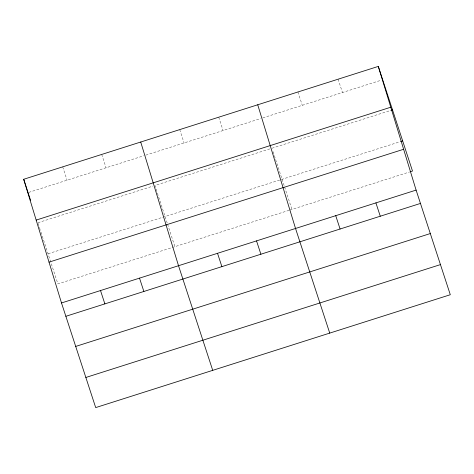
<?xml version="1.0" encoding="UTF-8"?>
<svg xmlns="http://www.w3.org/2000/svg" width="474" height="474" viewBox="0 0 474 474"><rect width="100%" height="100%" fill="white"/><g stroke="black" fill="none" stroke-linecap="round" stroke-linejoin="round"><path stroke-width="0.36" stroke-dasharray="2.37 1.78" d="M28.754 192.385L143.681 155.804M145.773 155.14L260.7 118.553M262.797 117.89L381.244 80.183M37.908 222.733L152.835 186.152M269.848 148.907L154.921 185.488L167.358 223.538M271.94 148.244L391.091 110.312M48.052 253.774L399.831 141.803M289.146 210.296L57.899 283.902L40.385 230.323M289.845 210.077L409.678 171.932M338.11 79.194L342.465 92.531M297.921 91.986L302.282 105.323M273.065 151.692L284.376 186.288M284.601 186.987L291.931 209.413M218.727 117.197L223.088 130.528M179.723 129.609L184.078 142.947M167.589 224.238L174.918 246.658M101.709 154.441L106.069 167.778M62.704 166.86L67.065 180.191M38.133 223.426L40.16 229.635"/><path stroke-width="0.71" d="M378.299 66.401L416.101 190.098L450.3 294.727L95.701 407.599L61.502 302.963L23.7 179.273L378.299 66.401L412.499 171.037L410.383 171.707M36.178 220.09L390.772 107.219M391.091 110.312L392.502 109.867M400.536 141.578L402.645 140.908M49.029 262.146L403.629 149.274M61.502 302.963L416.101 190.098M65.862 316.3L420.462 203.429M75.71 346.429L430.309 233.558M85.853 377.47L440.453 264.599M375.912 202.89L380.272 216.221M335.728 215.682L340.083 229.013M329.738 333.104L295.539 228.474L257.732 104.778M256.535 240.887L260.89 254.218M217.525 253.306L221.885 266.637M212.719 370.348L178.52 265.718L140.719 142.028M139.516 278.131L143.871 291.469M100.512 290.55L104.867 303.881M23.7 179.273L30.579 200.312"/></g></svg>
